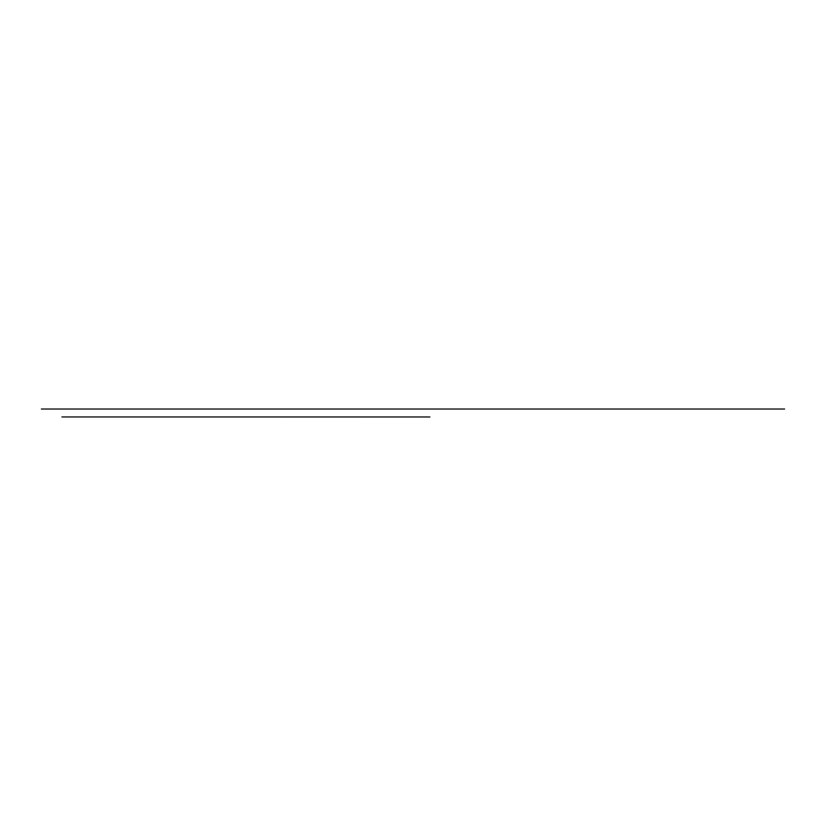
<?xml version="1.0" encoding="UTF-8"?>
<svg xmlns="http://www.w3.org/2000/svg" width="826" height="826" viewBox="0 0 826 826"><rect width="100%" height="100%" fill="white"/><g stroke="black" fill="none" stroke-linecap="round" stroke-linejoin="round"><path stroke-width="1.24" d="M41.3 409.025L784.7 409.025M61.847 416.954L430.005 416.975"/></g></svg>
